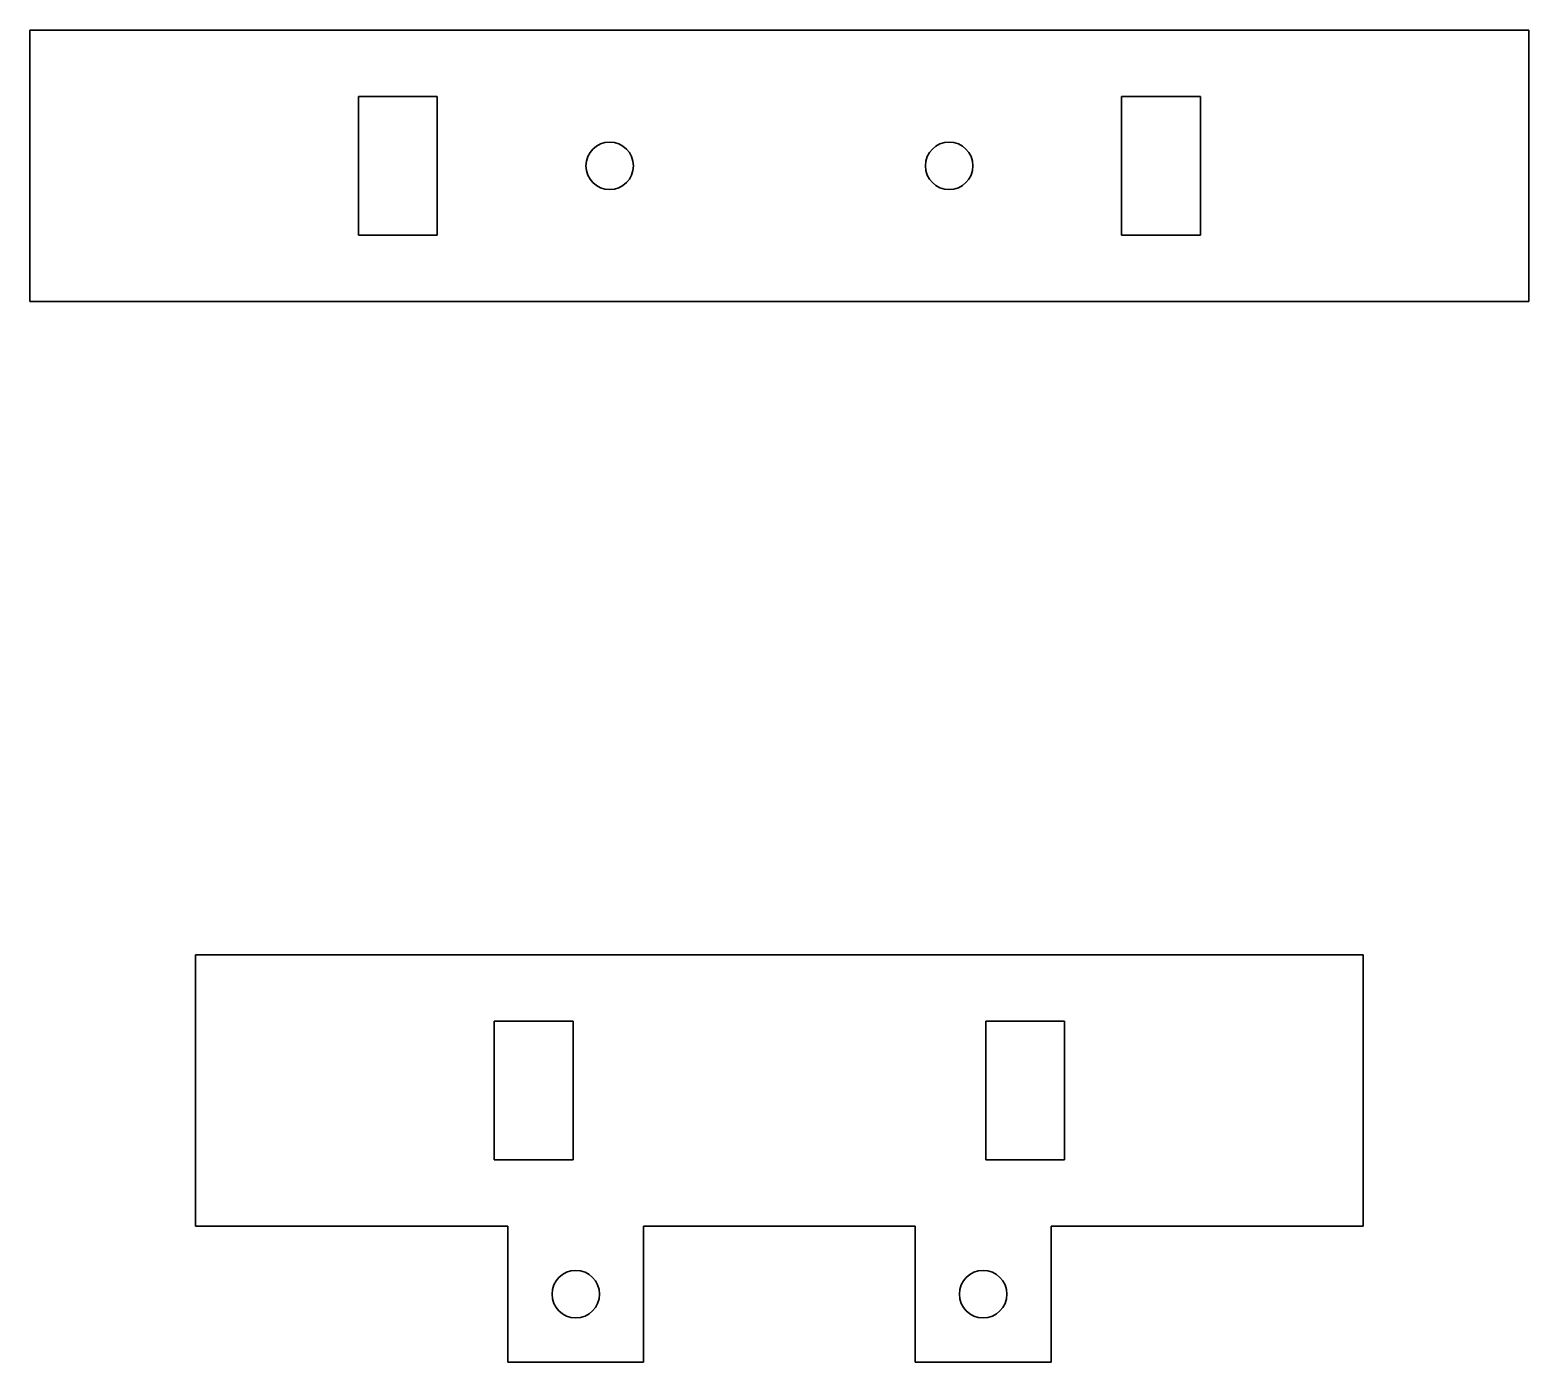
# Model space of a CAD drawing. Header units: millimetres. Extents: x 540 to 650, y 286 to 384.
import ezdxf

# ---------------------------------------------------------------- set-up
doc = ezdxf.new("R2010")
doc.units = ezdxf.units.MM
doc.layers.add('轮廓线', color=7, linetype='Continuous', lineweight=30)

msp = doc.modelspace()

# ---------------------------------------------------------------- linework, layer by layer
at = {"layer": '轮廓线'}
for p, q in [((650.34, 383.97), (539.94, 383.97)), ((539.94, 383.97), (539.94, 363.97)), ((650.34, 383.97), (650.34, 363.97)), ((539.94, 379.07), (539.94, 379.07)), ((564.14, 379.07), (569.94, 379.07)), ((564.14, 368.87), (564.14, 379.07)), ((569.94, 379.07), (569.94, 368.87)), ((626.14, 379.07), (620.34, 379.07)), ((620.34, 379.07), (620.34, 368.87)), ((626.14, 368.87), (626.14, 379.07)), ((569.94, 368.87), (564.14, 368.87)), ((620.34, 368.87), (626.14, 368.87)), ((539.94, 363.97), (650.34, 363.97)), ((638.14, 315.87), (552.14, 315.87)), ((552.14, 315.87), (552.14, 295.87)), ((638.14, 315.87), (638.14, 295.87)), ((579.94, 310.97), (574.14, 310.97)), ((574.14, 310.97), (574.14, 300.77)), ((579.94, 300.77), (579.94, 310.97)), ((610.34, 300.77), (610.34, 310.97)), ((610.34, 310.97), (616.14, 310.97)), ((616.14, 310.97), (616.14, 300.77)), ((574.14, 300.77), (579.94, 300.77)), ((616.14, 300.77), (610.34, 300.77)), ((552.14, 295.87), (575.14, 295.87)), ((575.14, 285.87), (575.14, 295.87)), ((585.14, 295.87), (605.14, 295.87)), ((585.14, 295.87), (585.14, 285.87)), ((605.14, 295.87), (605.14, 285.87)), ((638.14, 295.87), (615.14, 295.87)), ((615.14, 285.87), (615.14, 295.87)), ((585.14, 285.87), (575.14, 285.87)), ((605.14, 285.87), (615.14, 285.87))]:
    msp.add_line(p, q, dxfattribs=at)
for centre in [(582.64, 373.97), (607.64, 373.97), (580.14, 290.87), (610.14, 290.87)]:
    msp.add_circle(centre, 1.75, dxfattribs=at)

doc.saveas('drawing.dxf')
